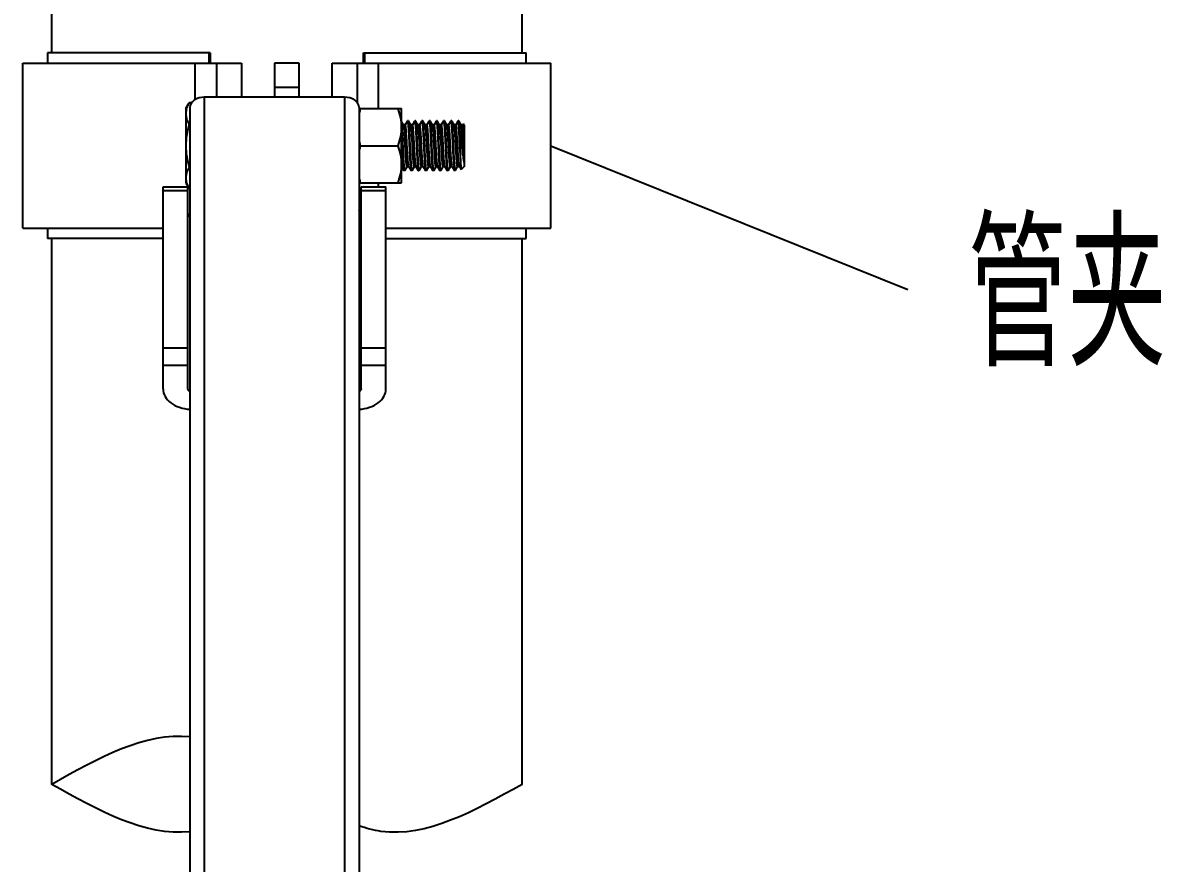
# Model space of a CAD drawing. Extents: x 27938 to 1042331, y -235042 to 1535213.
# Drawn here: x 732072 to 735279, y 765608 to 767975 of the extents above; entities that cross this region are included whole.
import ezdxf

# ---------------------------------------------------------------- set-up
doc = ezdxf.new("R2010")
doc.units = 0
doc.header["$LTSCALE"] = 1000
doc.header["$MEASUREMENT"] = 0
doc.layers.add('W_DIM', color=4, linetype='Continuous')
doc.styles.get("Standard").update_dxf_attribs({"font": 'gbenor.shx', "bigfont": 'gbcbig.shx'})
doc.styles.add('wwp100', font='txt.shx', dxfattribs={"width": 0.7, "height": 400, "bigfont": 'hztxt.shx'})
doc.dimstyles.get("Standard").update_dxf_attribs({"dimtxt": 0.18, "dimasz": 0.18, "dimexe": 0.18, "dimexo": 0.0625, "dimgap": 0.09, "dimtad": 0, "dimtih": 1, "dimtoh": 1, "dimdec": 4, "dimzin": 0, "dimdsep": 46, "dimtxsty": 'Standard', "dimcen": 0.09, "dimadec": 0, "dimazin": 0, "dimtfac": 1, "dimtdec": 4, "dimtofl": 0, "dimtmove": 0, "dimatfit": 3, "dimfxl": 1, "dimtolj": 1, "dimtzin": 0, "dimarcsym": 0})

msp = doc.modelspace()

# ---------------------------------------------------------------- linework, layer by layer
at = {"linetype": 'Continuous'}
for p, q in [((732153.1, 767890), (732153.1, 768790.3)), ((733477.3, 767890), (733477.3, 768761.2)), ((732141.4, 767890), (732141.4, 767861)), ((732599.6, 767890), (732141.4, 767890)), ((732595.8, 767890), (732595.8, 767861)), ((732599.6, 767890), (732599.6, 767861)), ((733030.7, 767861), (733030.7, 767890)), ((733030.7, 767890), (733488.9, 767890)), ((733034.5, 767861), (733034.5, 767890)), ((733488.9, 767861), (733488.9, 767890)), ((732071.7, 767396.3), (732071.7, 767861)), ((732071.7, 767861), (732687.4, 767861)), ((732557, 767758.6), (732557, 767861)), ((732617.7, 767765.2), (732617.7, 767861)), ((732687.4, 767861), (732687.4, 767765.2)), ((732780.3, 767861), (732780.3, 767765.2)), ((732850, 767861), (732780.3, 767861)), ((732850, 767765.2), (732850, 767861)), ((732942.9, 767765.2), (732942.9, 767861)), ((732942.9, 767861), (733558.6, 767861)), ((733012.6, 767861), (733012.6, 767750.9)), ((733073.3, 767733.2), (733073.3, 767861)), ((733558.6, 767396.3), (733558.6, 767861)), ((732850, 767792.9), (732780.3, 767792.9)), ((732530.6, 767733.2), (732539.9, 767749.4)), ((732546.6, 767749.4), (732539.9, 767749.4)), ((732582.8, 767765.2), (732582.8, 764679.7)), ((732977.8, 767765.2), (732582.8, 767765.2)), ((732977.8, 767765.2), (732977.8, 764679.7)), ((732530.6, 767733.2), (732530.6, 767524.1)), ((732542.2, 767736.4), (732542.2, 764371.6)), ((733018.4, 767736.4), (733018.4, 764371.6)), ((733018.4, 767733.2), (733138.1, 767733.2)), ((733138.1, 767524.1), (733138.1, 767733.2)), ((732542.2, 767689), (732539.9, 767689)), ((733143.7, 767687.1), (733138.1, 767696.7)), ((733148.4, 767687.3), (733143.5, 767687.3)), ((733154.5, 767698.1), (733148.3, 767687.4)), ((733154.5, 767698.1), (733154.8, 767698.4)), ((733157.3, 767698.4), (733154.8, 767698.4)), ((733157.6, 767698.1), (733157.3, 767698.4)), ((733164, 767687.1), (733157.6, 767698.1)), ((733168.7, 767687.3), (733163.9, 767687.3)), ((733164.1, 767686.9), (733164, 767687.1)), ((733174.9, 767698.1), (733168.6, 767687.4)), ((733174.9, 767698.1), (733175.1, 767698.4)), ((733177.7, 767698.4), (733175.1, 767698.4)), ((733177.9, 767698.1), (733177.7, 767698.4)), ((733184.3, 767687.1), (733177.9, 767698.1)), ((733189.1, 767687.3), (733184.2, 767687.3)), ((733195.2, 767698.1), (733189, 767687.4)), ((733195.2, 767698.1), (733195.4, 767698.4)), ((733198, 767698.4), (733195.4, 767698.4)), ((733198.2, 767698.1), (733198, 767698.4)), ((733204.7, 767687.1), (733198.2, 767698.1)), ((733198.6, 767697), (733198.2, 767698.1)), ((733209.4, 767687.3), (733204.5, 767687.3)), ((733205, 767686.2), (733204.7, 767687.1)), ((733215.5, 767698.1), (733209.3, 767687.4)), ((733210, 767686.2), (733209.4, 767687.3)), ((733215.5, 767698.1), (733215.8, 767698.4)), ((733215.8, 767698.4), (733216.4, 767697)), ((733218.3, 767698.4), (733215.8, 767698.4)), ((733218.6, 767698.1), (733218.3, 767698.4)), ((733225, 767687.1), (733218.6, 767698.1)), ((733229.7, 767687.3), (733224.8, 767687.3)), ((733225.1, 767686.8), (733225, 767687.1)), ((733235.8, 767698.1), (733229.6, 767687.4)), ((733235.8, 767698.1), (733236.1, 767698.4)), ((733238.6, 767698.4), (733236.1, 767698.4)), ((733238.9, 767698.1), (733238.6, 767698.4)), ((733245.3, 767687.1), (733238.9, 767698.1)), ((733250.1, 767687.3), (733245.2, 767687.3)), ((733256.2, 767698.1), (733249.9, 767687.4)), ((733256.2, 767698.1), (733256.4, 767698.4)), ((733259, 767698.4), (733256.4, 767698.4)), ((733259.2, 767698.1), (733259, 767698.4)), ((733265.6, 767687.1), (733259.2, 767698.1)), ((733270.4, 767687.3), (733265.5, 767687.3)), ((733276.5, 767698.1), (733270.3, 767687.4)), ((733276.5, 767698.1), (733276.8, 767698.4)), ((733279.3, 767698.4), (733276.8, 767698.4)), ((733279.6, 767698.1), (733279.3, 767698.4)), ((733286, 767687.1), (733279.6, 767698.1)), ((733290.7, 767687.3), (733285.8, 767687.3)), ((733286.1, 767686.8), (733286, 767687.1)), ((733296.8, 767698.1), (733290.6, 767687.4)), ((733297.1, 767698.4), (733296.8, 767698.1)), ((733299.6, 767698.4), (733297.1, 767698.4)), ((733299.9, 767698.1), (733299.6, 767698.4)), ((733306.3, 767687.1), (733299.9, 767698.1)), ((733311, 767687.3), (733306.1, 767687.3)), ((733312, 767689.2), (733310.9, 767687.4)), ((733314.7, 767686.7), (733312.1, 767689.2)), ((733314.7, 767686.7), (733314.7, 767570.6)), ((733303, 767610), (733303, 767662.9)), ((733314.1, 767663.3), (733314.1, 767581.7)), ((733022, 767628.7), (733128.8, 767628.7)), ((732542.2, 767568.3), (732539.9, 767568.3)), ((733138.1, 767570), (733144.4, 767559.2)), ((733144.4, 767559.2), (733144.6, 767559)), ((733147.2, 767559), (733144.6, 767559)), ((733147.4, 767559.2), (733147.2, 767559)), ((733147.4, 767559.2), (733153.6, 767569.9)), ((733153.5, 767570), (733158.4, 767570)), ((733158.3, 767570.3), (733164.7, 767559.2)), ((733164.7, 767559.2), (733164.9, 767559)), ((733167.5, 767559), (733164.9, 767559)), ((733167.7, 767559.2), (733167.5, 767559)), ((733167.7, 767559.2), (733174, 767569.9)), ((733173.9, 767570), (733178.8, 767570)), ((733178.6, 767570.3), (733178.5, 767570.4)), ((733178.6, 767570.3), (733185, 767559.2)), ((733185, 767559.2), (733185.3, 767559)), ((733187.8, 767559), (733185.3, 767559)), ((733188.1, 767559.2), (733187.8, 767559)), ((733188.1, 767559.2), (733194.3, 767569.9)), ((733194.2, 767570), (733199.1, 767570)), ((733198.9, 767570.3), (733205.3, 767559.2)), ((733205.3, 767559.2), (733205.6, 767559)), ((733208.1, 767559), (733205.6, 767559)), ((733208.4, 767559.2), (733208.1, 767559)), ((733208.4, 767559.2), (733214.6, 767569.9)), ((733214.5, 767570), (733219.4, 767570)), ((733219.3, 767570.3), (733225.7, 767559.2)), ((733225.7, 767559.2), (733225.9, 767559)), ((733228.5, 767559), (733225.9, 767559)), ((733228.7, 767559.2), (733228.5, 767559)), ((733228.7, 767559.2), (733235, 767569.9)), ((733234.8, 767570), (733239.7, 767570)), ((733239.6, 767570.3), (733246, 767559.2)), ((733246, 767559.2), (733246.3, 767559)), ((733248.8, 767559), (733246.3, 767559)), ((733249.1, 767559.2), (733248.8, 767559)), ((733249.1, 767559.2), (733255.3, 767569.9)), ((733255.2, 767570), (733260.1, 767570)), ((733259.9, 767570.3), (733266.3, 767559.2)), ((733266.3, 767559.2), (733266.6, 767559)), ((733269.1, 767559), (733266.6, 767559)), ((733269.4, 767559.2), (733269.1, 767559)), ((733269.4, 767559.2), (733275.6, 767569.9)), ((733275.5, 767570), (733280.4, 767570)), ((733280.2, 767570.3), (733286.7, 767559.2)), ((733286.7, 767559.2), (733286.9, 767559)), ((733289.5, 767559), (733286.9, 767559)), ((733289.7, 767559.2), (733289.5, 767559)), ((733289.7, 767559.2), (733295.9, 767569.9)), ((733295.8, 767570), (733300.7, 767570)), ((733300.6, 767570.3), (733300.7, 767570)), ((733300.7, 767570), (733305.5, 767561.7)), ((733305.5, 767561.7), (733305.7, 767561.6)), ((733314.7, 767570.6), (733305.7, 767561.6)), ((732530.6, 767524.1), (732537, 767512.9)), ((733018.4, 767524.1), (733138.1, 767524.1)), ((733073.3, 767512.5), (733073.3, 767524.1)), ((732466.7, 766943.8), (732466.7, 767512.5)), ((732466.7, 767512.5), (732536.4, 767512.5)), ((732466.7, 767502.3), (732536.4, 767502.3)), ((732536.4, 766943.8), (732536.4, 767512.5)), ((732542.2, 767507.9), (732539.9, 767507.9)), ((733024.3, 767483.5), (733018.4, 767487.6)), ((733024.3, 766943.8), (733024.3, 767512.5)), ((733024.3, 767512.5), (733094, 767512.5)), ((733024.3, 767502.3), (733094, 767502.3)), ((733094, 766943.8), (733094, 767512.5)), ((733024.3, 767457.5), (733023.7, 767457.1)), ((732071.7, 767396.3), (732466.7, 767396.3)), ((732141.4, 767396.3), (732141.4, 767367.3)), ((733094, 767396.3), (733558.6, 767396.3)), ((733488.9, 767367.3), (733488.9, 767396.3)), ((732466.7, 767367.3), (732141.4, 767367.3)), ((732153.1, 765829.7), (732153.1, 767367.3)), ((733094, 767367.3), (733488.9, 767367.3)), ((733477.3, 765829.7), (733477.3, 767367.3)), ((732536.4, 767058.8), (732466.7, 767058.8)), ((733094, 767058.8), (733024.3, 767058.8)), ((732536.4, 767009.5), (732466.7, 767009.5)), ((733094, 767009.5), (733024.3, 767009.5))]:
    msp.add_line(p, q, dxfattribs=at)
msp.add_lwpolyline([(733018.4, 767444.3), (733021.9, 767453.4), (733024.3, 767458.3)], dxfattribs=at)
for centre, radius, start, end in [((733230.6, 767663.4), 220, 161.5104, 164.6888), ((727999.5, 767397), 5145.2, 2.5803, 2.9163), ((733230.6, 767698.4), 220, 195.3112, 198.4896), ((733230.6, 767558.9), 220, 161.5104, 164.6888), ((733230.6, 767593.9), 220, 195.3112, 198.4896), ((732623.1, 767556.1), 96.1, 206.641, 210.0621), ((733157.4, 767375.3), 160, 149.4462, 150.2362), ((733033.1, 767452.9), 24, 240.2296, 242.1247)]:
    msp.add_arc(centre, radius, start, end, dxfattribs=at)
for points, knots in [([(732539.9, 767749.4), (732539.1, 767748), (732536.2, 767742.7), (732533.8, 767737.1), (732532.6, 767732.7)], [0, 0, 0, 0, 0.257362, 1, 1, 1, 1]), ([(732582.8, 767765.2), (732572.9, 767765.2), (732554.3, 767761.4), (732542.2, 767744.3), (732542.2, 767736.4)], [0, 0, 0, 0, 0.559767, 1, 1, 1, 1]), ([(733018.4, 767736.4), (733018.4, 767744.3), (733006.3, 767761.4), (732987.8, 767765.2), (732977.8, 767765.2)], [0, 0, 0, 0, 0.440233, 1, 1, 1, 1]), ([(732532.6, 767732.7), (732532.2, 767731.6), (732531.1, 767727.2), (732530.6, 767722.6), (732530.6, 767719.2)], [0, 0, 0, 0, 0.253622, 1, 1, 1, 1]), ([(732530.6, 767719.2), (732530.6, 767714), (732532.5, 767703.4), (732537.2, 767693.8), (732539.9, 767689)], [0, 0, 0, 0, 0.485077, 1, 1, 1, 1]), ([(733138.1, 767680.9), (733138.1, 767689.8), (733136.3, 767707.6), (733131.6, 767724.7), (733128.8, 767733.2)], [0, 0, 0, 0, 0.498127, 1, 1, 1, 1]), ([(733128.8, 767628.7), (733131.6, 767637.1), (733136.3, 767654.3), (733138.1, 767672.1), (733138.1, 767680.9)], [0, 0, 0, 0, 0.501873, 1, 1, 1, 1]), ([(733142.1, 767628.7), (733141.5, 767642.1), (733140.6, 767660.6), (733139.3, 767682.6), (733138.6, 767691), (733138.1, 767694.4)], [0, 0, 0, 0, 0.612202, 0.845734, 1, 1, 1, 1]), ([(733153.5, 767570), (733153.4, 767570), (733153.1, 767570.4), (733152.7, 767571.8), (733152.2, 767574.9), (733151.6, 767579.9), (733151, 767586.7), (733150.4, 767595), (733149.8, 767604.6), (733149.2, 767615), (733148.4, 767629.5), (733147.6, 767643.9), (733146.8, 767657.6), (733146.2, 767666.6), (733145.6, 767674.2), (733145, 767680.2), (733144.4, 767684.3), (733144, 767686.4), (733143.7, 767687.1)], [0, 0, 0, 0, 0.003455, 0.010693, 0.037891, 0.081614, 0.140407, 0.212192, 0.294399, 0.384075, 0.47799, 0.664974, 0.751306, 0.828652, 0.894237, 0.945722, 0.98132, 1, 1, 1, 1]), ([(733158.3, 767570.3), (733157.9, 767570.9), (733157.5, 767573.1), (733156.9, 767577.1), (733156.4, 767583.1), (733155.8, 767590.7), (733155.2, 767599.7), (733154.3, 767613.4), (733153.5, 767627.8), (733152.7, 767642.3), (733152.1, 767652.7), (733151.5, 767662.3), (733150.9, 767670.6), (733150.3, 767677.4), (733149.8, 767682.4), (733149.2, 767685.6), (733148.8, 767686.9), (733148.5, 767687.3), (733148.4, 767687.3)], [0, 0, 0, 0, 0.018679, 0.054277, 0.105763, 0.171349, 0.248695, 0.335028, 0.52201, 0.615925, 0.7056, 0.787808, 0.859593, 0.918387, 0.96211, 0.989308, 0.996544, 1, 1, 1, 1]), ([(733154.8, 767698.4), (733154.9, 767698.4), (733155.2, 767697.8), (733155.5, 767696.8), (733155.8, 767695.1), (733156.2, 767691.7), (733156.8, 767685.9), (733157.4, 767677.3), (733158, 767666.9), (733158.6, 767655), (733159.2, 767642.1), (733159.7, 767633.2), (733159.9, 767628.7)], [0, 0, 0, 0, 0.0066, 0.021626, 0.045785, 0.07899, 0.171387, 0.295464, 0.446521, 0.618791, 0.80567, 1, 1, 1, 1]), ([(733162.4, 767628.7), (733162, 767637.1), (733161.4, 767649.4), (733160.6, 767665.2), (733160.1, 767675.4), (733159.5, 767683.9), (733158.9, 767690.6), (733158.3, 767695.1), (733158, 767697.5), (733157.6, 767698.1)], [0, 0, 0, 0, 0.364471, 0.530917, 0.679032, 0.803712, 0.900705, 0.96676, 1, 1, 1, 1]), ([(733173.9, 767570), (733173.7, 767570), (733173.4, 767570.4), (733173, 767571.7), (733172.5, 767574.8), (733171.9, 767579.7), (733171.4, 767586.4), (733170.8, 767594.6), (733170.2, 767604.1), (733169.6, 767614.4), (733168.8, 767628.7), (733167.8, 767646.1), (733166.8, 767662.4), (733166, 767673.5), (733165.4, 767679.6), (733164.8, 767683.9), (733164.4, 767686.1), (733164.1, 767686.9)], [0, 0, 0, 0, 0.003417, 0.010553, 0.037343, 0.080422, 0.138384, 0.209216, 0.290427, 0.379147, 0.472236, 0.658297, 0.82249, 0.888984, 0.941829, 0.979209, 1, 1, 1, 1]), ([(733178.5, 767570.4), (733178.2, 767571.1), (733177.8, 767573.4), (733177.2, 767577.7), (733176.6, 767583.8), (733175.8, 767594.8), (733174.8, 767611.2), (733173.8, 767628.5), (733173, 767642.9), (733172.4, 767653.2), (733171.8, 767662.6), (733171.2, 767670.8), (733170.7, 767677.6), (733170.1, 767682.5), (733169.6, 767685.6), (733169.2, 767686.9), (733168.9, 767687.3), (733168.7, 767687.3)], [0, 0, 0, 0, 0.020588, 0.057799, 0.110514, 0.176922, 0.341067, 0.527216, 0.620384, 0.709195, 0.790501, 0.861424, 0.919465, 0.962605, 0.989434, 0.996579, 1, 1, 1, 1]), ([(733175.1, 767698.4), (733175.3, 767698.4), (733175.6, 767697.8), (733175.8, 767696.8), (733176.1, 767695.1), (733176.6, 767691.7), (733177.1, 767685.9), (733177.7, 767677.3), (733178.3, 767666.9), (733178.9, 767655), (733179.6, 767642.1), (733180, 767633.2), (733180.2, 767628.7)], [0, 0, 0, 0, 0.006597, 0.021619, 0.045777, 0.07898, 0.171374, 0.295442, 0.446496, 0.618772, 0.805666, 1, 1, 1, 1]), ([(733182.7, 767628.7), (733182.3, 767637.1), (733181.8, 767649.4), (733181, 767665.2), (733180.4, 767675.4), (733179.8, 767683.9), (733179.3, 767690.6), (733178.6, 767695.1), (733178.3, 767697.5), (733177.9, 767698.1)], [0, 0, 0, 0, 0.364465, 0.530905, 0.679014, 0.8037, 0.900701, 0.966759, 1, 1, 1, 1]), ([(733194.2, 767570), (733194.1, 767570), (733193.8, 767570.4), (733193.4, 767571.8), (733192.8, 767574.9), (733192.3, 767579.9), (733191.7, 767586.7), (733191.1, 767595), (733190.5, 767604.6), (733189.9, 767615), (733189.1, 767629.5), (733188.3, 767643.9), (733187.4, 767657.6), (733186.8, 767666.6), (733186.2, 767674.2), (733185.7, 767680.2), (733185.1, 767684.3), (733184.7, 767686.4), (733184.3, 767687.1)], [0, 0, 0, 0, 0.003456, 0.010692, 0.037889, 0.081613, 0.140407, 0.212192, 0.2944, 0.384075, 0.47799, 0.664972, 0.751305, 0.828651, 0.894236, 0.945723, 0.981321, 1, 1, 1, 1]), ([(733198.9, 767570.3), (733198.6, 767570.9), (733198.2, 767573.1), (733197.6, 767577.1), (733197, 767583.1), (733196.4, 767590.7), (733195.8, 767599.7), (733195, 767613.4), (733194.2, 767627.8), (733193.4, 767642.3), (733192.8, 767652.7), (733192.2, 767662.3), (733191.6, 767670.6), (733191, 767677.4), (733190.4, 767682.4), (733189.9, 767685.6), (733189.5, 767686.9), (733189.2, 767687.3), (733189.1, 767687.3)], [0, 0, 0, 0, 0.01868, 0.054278, 0.105764, 0.171348, 0.248694, 0.335026, 0.52201, 0.615925, 0.705601, 0.787808, 0.859593, 0.918386, 0.962109, 0.989306, 0.996545, 1, 1, 1, 1]), ([(733195.4, 767698.4), (733195.6, 767698.4), (733195.9, 767697.8), (733196.1, 767696.8), (733196.4, 767695.1), (733196.9, 767691.7), (733197.4, 767685.9), (733198, 767677.3), (733198.7, 767666.9), (733199.3, 767655), (733199.9, 767642.1), (733200.3, 767633.2), (733200.5, 767628.7)], [0, 0, 0, 0, 0.006599, 0.021622, 0.045782, 0.078987, 0.171389, 0.295466, 0.446515, 0.618783, 0.80567, 1, 1, 1, 1]), ([(733203.1, 767628.7), (733202.7, 767636.5), (733202, 767651.2), (733201, 767671.1), (733200.1, 767685), (733199.3, 767693), (733198.9, 767695.9), (733198.6, 767697)], [0, 0, 0, 0, 0.342843, 0.645753, 0.873522, 0.950589, 1, 1, 1, 1]), ([(733214.5, 767570), (733214.4, 767570), (733214.1, 767570.4), (733213.7, 767571.6), (733213.2, 767574.6), (733212.7, 767579.3), (733212.1, 767585.7), (733211.5, 767593.5), (733210.9, 767602.6), (733210.3, 767612.5), (733209.6, 767626.5), (733208.6, 767643.6), (733207.5, 767662), (733206.6, 767675), (733205.7, 767682.5), (733205.3, 767685.2), (733205, 767686.2)], [0, 0, 0, 0, 0.003318, 0.010166, 0.035831, 0.077124, 0.132774, 0.200951, 0.279376, 0.365418, 0.456184, 0.639607, 0.805161, 0.930787, 0.973175, 1, 1, 1, 1]), ([(733219.3, 767570.3), (733218.9, 767570.8), (733218.6, 767572.8), (733218, 767576.4), (733217.5, 767581.7), (733216.9, 767588.5), (733216.3, 767596.6), (733215.6, 767609.1), (733214.6, 767625.8), (733213.6, 767645.5), (733212.5, 767663.2), (733211.6, 767675.5), (733210.7, 767682.7), (733210.3, 767685.2), (733210, 767686.2)], [0, 0, 0, 0, 0.017152, 0.049306, 0.095685, 0.154891, 0.225083, 0.30406, 0.478231, 0.655625, 0.814053, 0.933743, 0.974201, 1, 1, 1, 1]), ([(733216.4, 767697), (733216.7, 767695.9), (733217.1, 767693), (733217.9, 767685), (733218.8, 767671.1), (733219.8, 767651.2), (733220.5, 767636.5), (733220.9, 767628.7)], [0, 0, 0, 0, 0.049411, 0.126478, 0.354247, 0.657157, 1, 1, 1, 1]), ([(733223.4, 767628.7), (733223, 767637.1), (733222.4, 767649.4), (733221.6, 767665.2), (733221, 767675.4), (733220.4, 767683.9), (733219.9, 767690.6), (733219.3, 767695.1), (733219, 767697.5), (733218.6, 767698.1)], [0, 0, 0, 0, 0.364462, 0.530907, 0.679025, 0.803712, 0.900706, 0.96676, 1, 1, 1, 1]), ([(733234.8, 767570), (733234.7, 767570), (733234.4, 767570.4), (733234, 767571.7), (733233.5, 767574.8), (733232.9, 767579.7), (733232.3, 767586.3), (733231.8, 767594.5), (733231.2, 767603.9), (733230.6, 767614.1), (733229.8, 767628.4), (733228.8, 767645.7), (733227.8, 767662), (733227, 767673.1), (733226.4, 767679.3), (733225.8, 767683.7), (733225.4, 767686), (733225.1, 767686.8)], [0, 0, 0, 0, 0.003402, 0.010497, 0.037127, 0.079951, 0.137583, 0.208037, 0.288851, 0.377191, 0.469951, 0.655642, 0.820036, 0.88689, 0.940273, 0.978363, 1, 1, 1, 1]), ([(733239.6, 767570.3), (733239.2, 767570.9), (733238.8, 767573.1), (733238.2, 767577.1), (733237.7, 767583.1), (733237.1, 767590.7), (733236.5, 767599.7), (733235.6, 767613.4), (733234.9, 767627.8), (733234.1, 767642.3), (733233.4, 767652.7), (733232.8, 767662.3), (733232.3, 767670.6), (733231.7, 767677.4), (733231.1, 767682.4), (733230.6, 767685.6), (733230.2, 767686.9), (733229.9, 767687.3), (733229.7, 767687.3)], [0, 0, 0, 0, 0.01868, 0.054279, 0.105766, 0.17135, 0.248697, 0.335029, 0.522011, 0.615926, 0.705602, 0.78781, 0.859595, 0.918388, 0.962111, 0.989307, 0.996546, 1, 1, 1, 1]), ([(733236.1, 767698.4), (733236.3, 767698.4), (733236.5, 767697.8), (733236.8, 767696.8), (733237.1, 767695.1), (733237.6, 767691.7), (733238.1, 767685.9), (733238.7, 767677.3), (733239.3, 767666.9), (733239.9, 767655), (733240.6, 767642.1), (733241, 767633.2), (733241.2, 767628.7)], [0, 0, 0, 0, 0.0066, 0.021625, 0.045784, 0.078988, 0.171384, 0.29546, 0.446516, 0.618789, 0.80567, 1, 1, 1, 1]), ([(733243.7, 767628.7), (733243.3, 767637.1), (733242.8, 767649.4), (733241.9, 767665.2), (733241.4, 767675.4), (733240.8, 767683.9), (733240.2, 767690.6), (733239.6, 767695.1), (733239.3, 767697.5), (733238.9, 767698.1)], [0, 0, 0, 0, 0.364471, 0.530917, 0.679031, 0.803711, 0.900704, 0.96676, 1, 1, 1, 1]), ([(733255.2, 767570), (733255, 767570), (733254.7, 767570.4), (733254.3, 767571.8), (733253.8, 767574.9), (733253.2, 767579.9), (733252.6, 767586.7), (733252.1, 767595), (733251.5, 767604.6), (733250.8, 767615), (733250, 767629.5), (733249.3, 767643.9), (733248.4, 767657.6), (733247.8, 767666.6), (733247.2, 767674.2), (733246.7, 767680.2), (733246.1, 767684.3), (733245.7, 767686.4), (733245.3, 767687.1)], [0, 0, 0, 0, 0.003456, 0.010692, 0.037889, 0.081613, 0.140406, 0.212192, 0.2944, 0.384075, 0.477989, 0.664972, 0.751304, 0.828651, 0.894236, 0.945722, 0.981321, 1, 1, 1, 1]), ([(733259.9, 767570.3), (733259.5, 767570.9), (733259.2, 767573.1), (733258.6, 767577.1), (733258, 767583.1), (733257.4, 767590.7), (733256.8, 767599.7), (733256, 767613.4), (733255.2, 767627.8), (733254.4, 767642.3), (733253.8, 767652.7), (733253.2, 767662.3), (733252.6, 767670.6), (733252, 767677.4), (733251.4, 767682.4), (733250.9, 767685.6), (733250.5, 767686.9), (733250.2, 767687.3), (733250.1, 767687.3)], [0, 0, 0, 0, 0.01868, 0.054278, 0.105764, 0.171348, 0.248694, 0.335027, 0.52201, 0.615925, 0.705601, 0.787808, 0.859593, 0.918386, 0.962109, 0.989306, 0.996546, 1, 1, 1, 1]), ([(733256.4, 767698.4), (733256.6, 767698.4), (733256.9, 767697.8), (733257.1, 767696.8), (733257.4, 767695.1), (733257.9, 767691.7), (733258.4, 767685.9), (733259, 767677.3), (733259.6, 767666.9), (733260.3, 767655), (733260.9, 767642.1), (733261.3, 767633.2), (733261.5, 767628.7)], [0, 0, 0, 0, 0.006596, 0.021617, 0.045773, 0.078975, 0.171369, 0.295437, 0.446491, 0.618767, 0.805664, 1, 1, 1, 1]), ([(733264, 767628.7), (733263.7, 767637.1), (733263.1, 767649.4), (733262.3, 767665.2), (733261.7, 767675.4), (733261.1, 767683.9), (733260.6, 767690.6), (733259.9, 767695.1), (733259.6, 767697.5), (733259.2, 767698.1)], [0, 0, 0, 0, 0.364464, 0.530903, 0.679012, 0.803699, 0.9007, 0.966759, 1, 1, 1, 1]), ([(733275.5, 767570), (733275.4, 767570), (733275.1, 767570.4), (733274.7, 767571.8), (733274.1, 767574.9), (733273.6, 767579.9), (733273, 767586.7), (733272.4, 767595), (733271.8, 767604.6), (733271.2, 767615), (733270.4, 767629.5), (733269.6, 767643.9), (733268.8, 767657.6), (733268.2, 767666.6), (733267.6, 767674.2), (733267, 767680.2), (733266.4, 767684.3), (733266, 767686.4), (733265.6, 767687.1)], [0, 0, 0, 0, 0.003456, 0.010693, 0.037891, 0.081614, 0.140408, 0.212192, 0.2944, 0.384075, 0.47799, 0.664974, 0.751306, 0.828653, 0.894237, 0.945723, 0.981321, 1, 1, 1, 1]), ([(733280.2, 767570.3), (733279.9, 767570.9), (733279.5, 767573.1), (733278.9, 767577.1), (733278.3, 767583.1), (733277.7, 767590.7), (733277.1, 767599.7), (733276.3, 767613.4), (733275.5, 767627.8), (733274.7, 767642.3), (733274.1, 767652.7), (733273.5, 767662.3), (733272.9, 767670.6), (733272.3, 767677.4), (733271.8, 767682.4), (733271.2, 767685.6), (733270.8, 767686.9), (733270.5, 767687.3), (733270.4, 767687.3)], [0, 0, 0, 0, 0.018679, 0.054277, 0.105763, 0.171348, 0.248694, 0.335027, 0.52201, 0.615925, 0.7056, 0.787807, 0.859593, 0.918386, 0.96211, 0.989308, 0.996544, 1, 1, 1, 1]), ([(733276.8, 767698.4), (733276.9, 767698.4), (733277.2, 767697.8), (733277.4, 767696.8), (733277.8, 767695.1), (733278.2, 767691.7), (733278.7, 767685.9), (733279.4, 767677.3), (733280, 767666.9), (733280.6, 767655), (733281.2, 767642.1), (733281.6, 767633.2), (733281.8, 767628.7)], [0, 0, 0, 0, 0.006599, 0.021624, 0.045785, 0.078991, 0.171394, 0.295472, 0.446521, 0.618786, 0.80567, 1, 1, 1, 1]), ([(733284.4, 767628.7), (733284, 767637.1), (733283.4, 767649.4), (733282.6, 767665.2), (733282, 767675.4), (733281.4, 767683.9), (733280.9, 767690.6), (733280.3, 767695.1), (733279.9, 767697.5), (733279.6, 767698.1)], [0, 0, 0, 0, 0.364462, 0.530902, 0.679016, 0.803706, 0.900705, 0.96676, 1, 1, 1, 1]), ([(733295.8, 767570), (733295.7, 767570), (733295.4, 767570.4), (733295, 767571.7), (733294.5, 767574.7), (733293.9, 767579.6), (733293.3, 767586.3), (733292.8, 767594.4), (733292.2, 767603.8), (733291.6, 767614), (733290.8, 767628.3), (733289.8, 767645.6), (733288.8, 767661.9), (733288, 767673), (733287.4, 767679.2), (733286.8, 767683.6), (733286.4, 767686), (733286.1, 767686.8)], [0, 0, 0, 0, 0.003396, 0.010472, 0.037029, 0.079737, 0.13722, 0.207502, 0.288137, 0.376304, 0.468915, 0.654438, 0.818923, 0.885939, 0.939566, 0.977978, 1, 1, 1, 1]), ([(733300.6, 767570.3), (733300.2, 767570.9), (733299.8, 767573.1), (733299.2, 767577.1), (733298.7, 767583.1), (733298, 767590.7), (733297.5, 767599.7), (733296.6, 767613.4), (733295.8, 767627.8), (733295, 767642.3), (733294.4, 767652.7), (733293.8, 767662.3), (733293.2, 767670.6), (733292.6, 767677.4), (733292.1, 767682.4), (733291.5, 767685.6), (733291.1, 767686.9), (733290.8, 767687.3), (733290.7, 767687.3)], [0, 0, 0, 0, 0.01868, 0.054278, 0.105764, 0.171348, 0.248695, 0.335027, 0.52201, 0.615925, 0.705601, 0.787809, 0.859594, 0.918387, 0.96211, 0.989307, 0.996546, 1, 1, 1, 1]), ([(733303, 767610), (733302.8, 767615.3), (733302.3, 767625.9), (733301.6, 767641.6), (733300.8, 767656.6), (733300.1, 767670.1), (733299.5, 767680.1), (733299, 767686.9), (733298.6, 767690.8), (733298.3, 767693.9), (733297.9, 767696.3), (733297.6, 767697.5), (733297.3, 767698.4), (733297.1, 767698.4)], [0, 0, 0, 0, 0.178481, 0.358633, 0.531004, 0.686502, 0.81696, 0.870599, 0.915552, 0.951236, 0.977231, 0.993319, 1, 1, 1, 1]), ([(733303, 767662.9), (733302.8, 767667.5), (733302.3, 767675.7), (733301.7, 767685.2), (733301.1, 767691.2), (733300.7, 767694.4), (733300.4, 767696.6), (733300.1, 767697.8), (733299.9, 767698.1)], [0, 0, 0, 0, 0.386407, 0.692621, 0.809887, 0.900873, 0.96438, 1, 1, 1, 1]), ([(733314.1, 767581.7), (733313.2, 767591.1), (733312.3, 767606.2), (733311.2, 767627.2), (733310.2, 767644.1), (733309.3, 767659.6), (733308.5, 767671), (733307.8, 767678.4), (733307.4, 767682.4), (733306.9, 767685.1), (733306.6, 767686.6), (733306.3, 767687.1)], [0, 0, 0, 0, 0.266625, 0.430398, 0.595472, 0.747113, 0.871808, 0.920471, 0.958518, 0.985156, 1, 1, 1, 1]), ([(733314.1, 767663.3), (733313.8, 767666.7), (733313.4, 767672.6), (733312.8, 767679.4), (733312.2, 767683.5), (733311.9, 767685.5), (733311.6, 767686.6), (733311.2, 767687.3), (733311, 767687.3)], [0, 0, 0, 0, 0.414305, 0.728229, 0.842155, 0.925352, 0.97725, 1, 1, 1, 1]), ([(733312, 767689.2), (733312, 767689.2), (733312, 767689.3), (733312.1, 767689.3), (733312.1, 767689.2)], [0, 0, 0, 0, 0.579006, 1, 1, 1, 1]), ([(733312.1, 767689.2), (733312.3, 767689.1), (733312.4, 767688.3), (733312.7, 767686.9), (733312.9, 767684.7), (733313.1, 767681.7), (733313.4, 767678), (733313.7, 767671.8), (733313.9, 767666.8), (733314.1, 767663.3)], [0, 0, 0, 0, 0.026242, 0.082423, 0.168531, 0.283682, 0.426407, 0.594915, 1, 1, 1, 1]), ([(733303, 767662.9), (733303.9, 767655.4), (733305.6, 767640.2), (733308.2, 767618.2), (733310.8, 767598.6), (733312.8, 767586.7), (733314.1, 767581.7)], [0, 0, 0, 0, 0.276989, 0.559714, 0.812602, 1, 1, 1, 1]), ([(733138.1, 767576.4), (733138.1, 767585.2), (733136.3, 767603), (733131.6, 767620.2), (733128.8, 767628.7)], [0, 0, 0, 0, 0.498127, 1, 1, 1, 1]), ([(733139.5, 767628.7), (733139.9, 767620.2), (733140.5, 767607.9), (733141.3, 767592.1), (733141.9, 767581.9), (733142.5, 767573.4), (733143, 767566.7), (733143.7, 767562.2), (733144, 767559.9), (733144.4, 767559.2)], [0, 0, 0, 0, 0.364464, 0.530902, 0.679018, 0.803707, 0.900706, 0.966761, 1, 1, 1, 1]), ([(733147.2, 767559), (733147, 767559), (733146.7, 767559.5), (733146.5, 767560.5), (733146.2, 767562.2), (733145.7, 767565.6), (733145.2, 767571.5), (733144.6, 767580), (733143.9, 767590.4), (733143.3, 767602.3), (733142.7, 767615.2), (733142.3, 767624.1), (733142.1, 767628.7)], [0, 0, 0, 0, 0.006599, 0.021623, 0.045783, 0.078988, 0.171391, 0.295468, 0.446516, 0.618784, 0.80567, 1, 1, 1, 1]), ([(733159.9, 767628.7), (733160.3, 767620.2), (733160.8, 767607.9), (733161.6, 767592.1), (733162.2, 767581.9), (733162.8, 767573.4), (733163.3, 767566.7), (733164, 767562.2), (733164.3, 767559.9), (733164.7, 767559.2)], [0, 0, 0, 0, 0.364464, 0.530904, 0.679014, 0.8037, 0.900701, 0.966759, 1, 1, 1, 1]), ([(733167.5, 767559), (733167.3, 767559), (733167, 767559.5), (733166.8, 767560.5), (733166.5, 767562.2), (733166, 767565.6), (733165.5, 767571.5), (733164.9, 767580), (733164.3, 767590.4), (733163.7, 767602.3), (733163, 767615.2), (733162.6, 767624.1), (733162.4, 767628.7)], [0, 0, 0, 0, 0.006597, 0.021619, 0.045776, 0.078979, 0.171373, 0.295441, 0.446495, 0.61877, 0.805666, 1, 1, 1, 1]), ([(733180.2, 767628.7), (733180.6, 767620.2), (733181.2, 767607.9), (733182, 767592.1), (733182.6, 767581.9), (733183.1, 767573.4), (733183.7, 767566.7), (733184.3, 767562.2), (733184.6, 767559.9), (733185, 767559.2)], [0, 0, 0, 0, 0.364471, 0.530917, 0.679032, 0.803712, 0.900705, 0.96676, 1, 1, 1, 1]), ([(733187.8, 767559), (733187.7, 767559), (733187.4, 767559.5), (733187.1, 767560.5), (733186.8, 767562.2), (733186.4, 767565.6), (733185.8, 767571.5), (733185.2, 767580), (733184.6, 767590.4), (733184, 767602.3), (733183.4, 767615.2), (733182.9, 767624.1), (733182.7, 767628.7)], [0, 0, 0, 0, 0.0066, 0.021626, 0.045785, 0.078989, 0.171387, 0.295463, 0.44652, 0.618791, 0.80567, 1, 1, 1, 1]), ([(733200.5, 767628.7), (733200.9, 767620.2), (733201.5, 767607.9), (733202.3, 767592.1), (733202.9, 767581.9), (733203.5, 767573.4), (733204, 767566.7), (733204.6, 767562.2), (733205, 767559.9), (733205.3, 767559.2)], [0, 0, 0, 0, 0.364461, 0.530905, 0.679023, 0.803711, 0.900706, 0.96676, 1, 1, 1, 1]), ([(733208.1, 767559), (733208, 767559), (733207.7, 767559.5), (733207.5, 767560.5), (733207.1, 767562.2), (733206.7, 767565.6), (733206.2, 767571.5), (733205.5, 767580), (733204.9, 767590.4), (733204.3, 767602.3), (733203.7, 767615.2), (733203.3, 767624.1), (733203.1, 767628.7)], [0, 0, 0, 0, 0.006603, 0.021633, 0.045797, 0.079005, 0.17141, 0.29549, 0.446541, 0.6188, 0.805675, 1, 1, 1, 1]), ([(733220.9, 767628.7), (733221.2, 767620.2), (733221.8, 767607.9), (733222.6, 767592.1), (733223.2, 767581.9), (733223.8, 767573.4), (733224.3, 767566.7), (733225, 767562.2), (733225.3, 767559.9), (733225.7, 767559.2)], [0, 0, 0, 0, 0.364465, 0.530902, 0.679016, 0.803705, 0.900705, 0.96676, 1, 1, 1, 1]), ([(733228.5, 767559), (733228.3, 767559), (733228, 767559.5), (733227.8, 767560.5), (733227.5, 767562.2), (733227, 767565.6), (733226.5, 767571.5), (733225.9, 767580), (733225.3, 767590.4), (733224.6, 767602.3), (733224, 767615.2), (733223.6, 767624.1), (733223.4, 767628.7)], [0, 0, 0, 0, 0.006597, 0.021619, 0.045776, 0.07898, 0.17138, 0.295455, 0.446505, 0.618777, 0.805667, 1, 1, 1, 1]), ([(733241.2, 767628.7), (733241.6, 767620.2), (733242.1, 767607.9), (733243, 767592.1), (733243.5, 767581.9), (733244.1, 767573.4), (733244.7, 767566.7), (733245.3, 767562.2), (733245.6, 767559.9), (733246, 767559.2)], [0, 0, 0, 0, 0.364465, 0.530907, 0.679017, 0.803702, 0.900702, 0.966759, 1, 1, 1, 1]), ([(733248.8, 767559), (733248.6, 767559), (733248.4, 767559.5), (733248.1, 767560.5), (733247.8, 767562.2), (733247.3, 767565.6), (733246.8, 767571.5), (733246.2, 767580), (733245.6, 767590.4), (733245, 767602.3), (733244.3, 767615.2), (733243.9, 767624.1), (733243.7, 767628.7)], [0, 0, 0, 0, 0.006598, 0.021622, 0.04578, 0.078984, 0.171378, 0.295448, 0.446502, 0.618778, 0.805669, 1, 1, 1, 1]), ([(733261.5, 767628.7), (733261.9, 767620.2), (733262.5, 767607.9), (733263.3, 767592.1), (733263.9, 767581.9), (733264.5, 767573.4), (733265, 767566.7), (733265.6, 767562.2), (733265.9, 767559.9), (733266.3, 767559.2)], [0, 0, 0, 0, 0.364468, 0.530914, 0.67903, 0.803712, 0.900705, 0.966759, 1, 1, 1, 1]), ([(733269.1, 767559), (733269, 767559), (733268.7, 767559.5), (733268.4, 767560.5), (733268.1, 767562.2), (733267.7, 767565.6), (733267.1, 767571.5), (733266.5, 767580), (733265.9, 767590.4), (733265.3, 767602.3), (733264.7, 767615.2), (733264.3, 767624.1), (733264, 767628.7)], [0, 0, 0, 0, 0.006601, 0.021627, 0.045787, 0.078992, 0.171391, 0.295469, 0.446525, 0.618794, 0.80567, 1, 1, 1, 1]), ([(733281.8, 767628.7), (733282.2, 767620.2), (733282.8, 767607.9), (733283.6, 767592.1), (733284.2, 767581.9), (733284.8, 767573.4), (733285.3, 767566.7), (733285.9, 767562.2), (733286.3, 767559.9), (733286.7, 767559.2)], [0, 0, 0, 0, 0.364462, 0.530904, 0.679022, 0.80371, 0.900707, 0.966761, 1, 1, 1, 1]), ([(733289.5, 767559), (733289.3, 767559), (733289, 767559.5), (733288.8, 767560.5), (733288.4, 767562.2), (733288, 767565.6), (733287.5, 767571.5), (733286.9, 767580), (733286.2, 767590.4), (733285.6, 767602.3), (733285, 767615.2), (733284.6, 767624.1), (733284.4, 767628.7)], [0, 0, 0, 0, 0.006603, 0.021632, 0.045795, 0.079003, 0.171409, 0.295488, 0.446538, 0.618797, 0.805674, 1, 1, 1, 1]), ([(733303, 767610), (733303.2, 767603.8), (733303.5, 767594.8), (733303.9, 767583.6), (733304.2, 767576.6), (733304.6, 767570.8), (733304.8, 767566.4), (733305.2, 767563.6), (733305.3, 767562.1), (733305.5, 767561.7)], [0, 0, 0, 0, 0.386134, 0.553863, 0.699418, 0.819327, 0.910713, 0.971364, 1, 1, 1, 1]), ([(732539.9, 767568.3), (732537.2, 767563.6), (732532.5, 767553.9), (732530.6, 767543.3), (732530.6, 767538.1)], [0, 0, 0, 0, 0.514923, 1, 1, 1, 1]), ([(733128.8, 767524.1), (733131.6, 767532.6), (733136.3, 767549.8), (733138.1, 767567.6), (733138.1, 767576.4)], [0, 0, 0, 0, 0.501873, 1, 1, 1, 1]), ([(732530.6, 767538.1), (732530.6, 767534.7), (732531.1, 767530.1), (732532.2, 767525.7), (732532.6, 767524.6)], [0, 0, 0, 0, 0.746378, 1, 1, 1, 1]), ([(732532.6, 767524.6), (732532.8, 767523.6), (732534.1, 767519.6), (732535.8, 767515.8), (732537.2, 767513)], [0, 0, 0, 0, 0.245301, 1, 1, 1, 1]), ([(733024.4, 767464.2), (733024, 767463.6), (733022.3, 767461.2), (733020.8, 767458.6), (733019.6, 767456.7)], [0, 0, 0, 0, 0.23101, 1, 1, 1, 1]), ([(732466.7, 766943.8), (732466.7, 766936.5), (732471.1, 766921), (732488.5, 766902.7), (732513.2, 766890.4), (732532.2, 766887), (732542.2, 766886.4)], [0, 0, 0, 0, 0.210801, 0.445615, 0.71173, 1, 1, 1, 1]), ([(732542.1, 766936.7), (732541.3, 766937.1), (732538.5, 766938.5), (732536.4, 766941.6), (732536.4, 766943.8)], [0, 0, 0, 0, 0.2888, 1, 1, 1, 1]), ([(733018.5, 766886.4), (733028.4, 766887), (733047.5, 766890.4), (733072.2, 766902.7), (733089.5, 766921), (733094, 766936.5), (733094, 766943.8)], [0, 0, 0, 0, 0.28827, 0.554385, 0.789199, 1, 1, 1, 1]), ([(733024.3, 766943.8), (733024.3, 766943.1), (733023.7, 766939.9), (733020.8, 766937.6), (733018.5, 766936.7)], [0, 0, 0, 0, 0.22722, 1, 1, 1, 1]), ([(733477.3, 765829.7), (733342.6, 765754.4), (733186.2, 765666.9), (733038.8, 765705.7), (733018.4, 765713)], [0, 0, 0, 0, 3.604997, 4.187553, 4.187553, 4.187553, 4.187553])]:
    msp.add_open_spline(points, degree=3, knots=knots, dxfattribs=at)
for points in [[(732539.9, 767689), (732534.3, 767669.5), (732530.6, 767649), (732530.6, 767628.7)], [(732530.6, 767628.7), (732530.6, 767608.3), (732534.3, 767587.9), (732539.9, 767568.3)], [(732536.4, 767436.6), (732536.4, 767434.9), (732537.2, 767433.2), (732538.4, 767432)], [(732542.1, 767429.7), (732540.7, 767430.2), (732539.4, 767431), (732538.4, 767432)], [(733021.2, 767432.1), (733020.2, 767432.6), (733019.2, 767433.3), (733018.3, 767434)], [(733018.5, 767429.5), (733019.8, 767430.1), (733021, 767430.8), (733022, 767431.7)], [(733022, 767431.7), (733023.3, 767433), (733024.3, 767434.8), (733024.3, 767436.6)], [(732542.2, 765963.2), (732416.6, 765977.3), (732284.8, 765903.5), (732153.1, 765829.7)], [(732542.2, 765696.3), (732416.6, 765682.2), (732284.8, 765756), (732153.1, 765829.7)]]:
    msp.add_open_spline(points, degree=3, dxfattribs=at)

# ---------------------------------------------------------------- texts
at = {"layer": 'W_DIM', "color": 7, "style": 'wwp100', "width": 0.7}
msp.add_text('管夹', height=400, dxfattribs=at).set_placement((734732.2, 767007.9))

# ---------------------------------------------------------------- leaders
msp.add_leader([(733558.6, 767628.7), (734562.9, 767223.8)], dimstyle='Standard', override={"dimgap": 20, "dimtad": 0})

doc.saveas('drawing.dxf')
